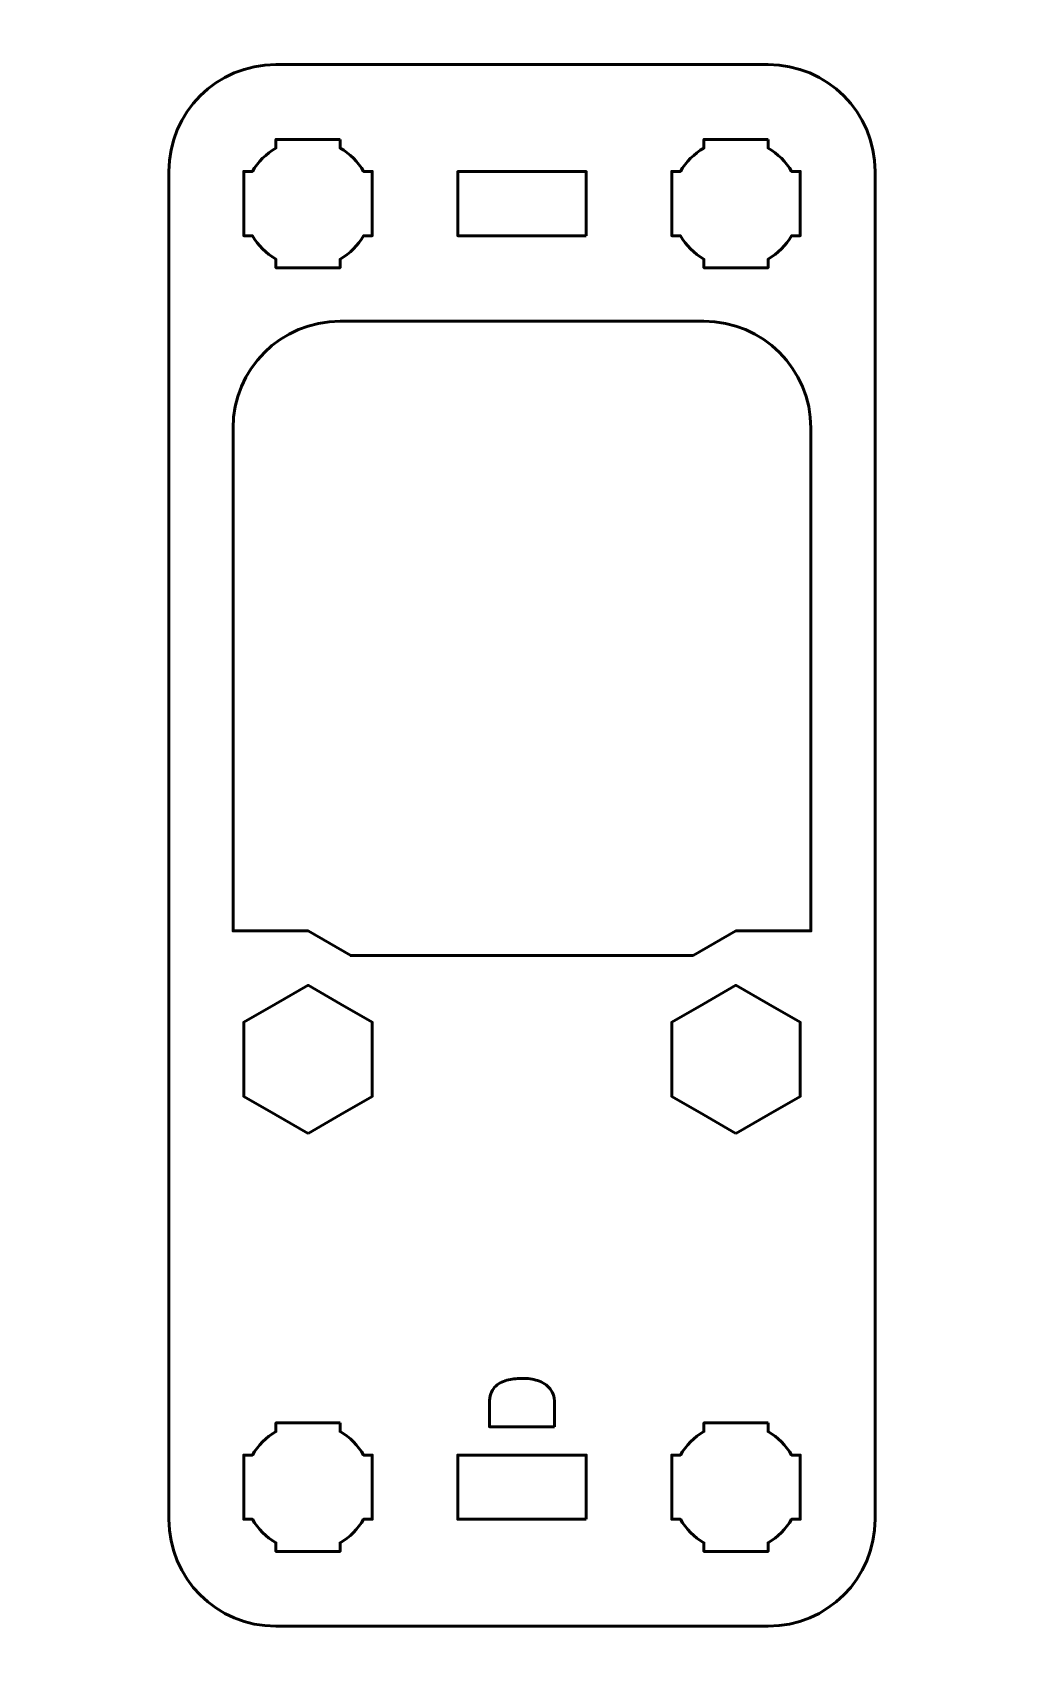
# Model space of a CAD drawing. Header units: centimetres. Extents: x -21 to 0, y -29.7 to 0.
# Drawn here: x -16.39 to -11.78, y -23.14 to -15.55 of the extents above; entities that cross this region are included whole.
import ezdxf

# ---------------------------------------------------------------- set-up
doc = ezdxf.new("R2010")
doc.units = ezdxf.units.CM
doc.header["$MEASUREMENT"] = 0
doc.layers.add('Layer 1', color=7, linetype='Continuous')

msp = doc.modelspace()

# ---------------------------------------------------------------- linework, layer by layer
at = {"layer": 'Layer 1', "color": 1, "lineweight": 53}
msp.add_open_spline([(-21.00003, -29.19995), (-21.00003, -29.19995), (-21.00003, -5.29992), (-21.00003, -5.29992), (-21.00003, -5.29992), (-21.00003, -5.21709), (-20.93286, -5.14992), (-20.85003, -5.14992), (-20.85003, -5.14992), (-20.7672, -5.14992), (-20.70003, -5.08275), (-20.70003, -4.99992), (-20.70003, -4.99992), (-20.70003, -4.91709), (-20.7672, -4.84992), (-20.85003, -4.84992), (-20.85003, -4.84992), (-20.93286, -4.84992), (-21.00003, -4.78275), (-21.00003, -4.69992), (-21.00003, -4.69992), (-21.00003, -4.61709), (-20.93286, -4.54992), (-20.85003, -4.54992), (-20.85003, -4.54992), (-20.7672, -4.54992), (-20.70003, -4.48275), (-20.70003, -4.39992), (-20.70003, -4.39992), (-20.70003, -4.31709), (-20.7672, -4.24992), (-20.85003, -4.24992), (-20.85003, -4.24992), (-20.93286, -4.24992), (-21.00003, -4.18275), (-21.00003, -4.09992), (-21.00003, -4.09992), (-21.00003, -4.01709), (-20.93286, -3.94992), (-20.85003, -3.94992), (-20.85003, -3.94992), (-20.7672, -3.94992), (-20.70003, -3.88275), (-20.70003, -3.79992), (-20.70003, -3.79992), (-20.70003, -3.71709), (-20.7672, -3.64992), (-20.85003, -3.64992), (-20.85003, -3.64992), (-20.93286, -3.64992), (-21.00003, -3.58275), (-21.00003, -3.49992), (-21.00003, -3.49992), (-21.00003, -3.41709), (-20.93286, -3.34992), (-20.85003, -3.34992), (-20.85003, -3.34992), (-20.7672, -3.34992), (-20.70003, -3.28275), (-20.70003, -3.19992), (-20.70003, -3.19992), (-20.70003, -3.11709), (-20.7672, -3.04992), (-20.85003, -3.04992), (-20.85003, -3.04992), (-20.93286, -3.04992), (-21.00003, -2.98275), (-21.00003, -2.89992), (-21.00003, -2.89992), (-21.00003, -2.81709), (-20.93286, -2.74992), (-20.85003, -2.74992), (-20.85003, -2.74992), (-20.7672, -2.74992), (-20.70003, -2.68275), (-20.70003, -2.59992), (-20.70003, -2.59992), (-20.70003, -2.51709), (-20.7672, -2.44992), (-20.85003, -2.44992), (-20.85003, -2.44992), (-20.93286, -2.44992), (-21.00003, -2.38275), (-21.00003, -2.29992), (-21.00003, -2.29992), (-21.00003, -2.21709), (-20.93286, -2.14992), (-20.85003, -2.14992), (-20.85003, -2.14992), (-20.7672, -2.14992), (-20.70003, -2.08275), (-20.70003, -1.99992), (-20.70003, -1.99992), (-20.70003, -1.91709), (-20.7672, -1.84992), (-20.85003, -1.84992), (-20.85003, -1.84992), (-20.93286, -1.84992), (-21.00003, -1.78275), (-21.00003, -1.69992), (-21.00003, -1.69992), (-21.00003, -1.61709), (-20.93286, -1.54992), (-20.85003, -1.54992), (-20.85003, -1.54992), (-20.7672, -1.54992), (-20.70003, -1.48275), (-20.70003, -1.39992), (-20.70003, -1.39992), (-20.70003, -1.31709), (-20.7672, -1.24992), (-20.85003, -1.24992), (-20.85003, -1.24992), (-20.93286, -1.24992), (-21.00003, -1.18275), (-21.00003, -1.09992), (-21.00003, -1.09992), (-21.00003, -1.09992), (-21.00003, -0.49992), (-21.00003, -0.49992), (-21.00003, -0.49992), (-21.00003, -0.22295), (-20.77694, 0.00004), (-20.49994, 0.00004), (-20.49994, 0.00004), (-20.49994, 0.00004), (-0.50008, 0.00004), (-0.50008, 0.00004), (-0.50008, 0.00004), (-0.22294, 0.00004), (0.00002, -0.22295), (0.00002, -0.49992), (0.00002, -0.49992), (0.00002, -0.49992), (0.00002, -29.19995), (0.00002, -29.19995), (0.00002, -29.19995), (0.00002, -29.47695), (-0.22294, -29.70004), (-0.50008, -29.70004), (-0.50008, -29.70004), (-0.50008, -29.70004), (-20.49994, -29.70004), (-20.49994, -29.70004), (-20.49994, -29.70004), (-20.77694, -29.70004), (-21.00003, -29.47695), (-21.00003, -29.19995)], degree=3, knots=[0, 0, 0, 0, 0.027027, 0.027027, 0.027027, 0.027027, 0.0540541, 0.0540541, 0.0540541, 0.0540541, 0.0810811, 0.0810811, 0.0810811, 0.0810811, 0.1081081, 0.1081081, 0.1081081, 0.1081081, 0.1351351, 0.1351351, 0.1351351, 0.1351351, 0.1621622, 0.1621622, 0.1621622, 0.1621622, 0.1891892, 0.1891892, 0.1891892, 0.1891892, 0.2162162, 0.2162162, 0.2162162, 0.2162162, 0.2432432, 0.2432432, 0.2432432, 0.2432432, 0.2702703, 0.2702703, 0.2702703, 0.2702703, 0.2972973, 0.2972973, 0.2972973, 0.2972973, 0.3243243, 0.3243243, 0.3243243, 0.3243243, 0.3513514, 0.3513514, 0.3513514, 0.3513514, 0.3783784, 0.3783784, 0.3783784, 0.3783784, 0.4054054, 0.4054054, 0.4054054, 0.4054054, 0.4324324, 0.4324324, 0.4324324, 0.4324324, 0.4594595, 0.4594595, 0.4594595, 0.4594595, 0.4864865, 0.4864865, 0.4864865, 0.4864865, 0.5135135, 0.5135135, 0.5135135, 0.5135135, 0.5405405, 0.5405405, 0.5405405, 0.5405405, 0.5675676, 0.5675676, 0.5675676, 0.5675676, 0.5945946, 0.5945946, 0.5945946, 0.5945946, 0.6216216, 0.6216216, 0.6216216, 0.6216216, 0.6486486, 0.6486486, 0.6486486, 0.6486486, 0.6756757, 0.6756757, 0.6756757, 0.6756757, 0.7027027, 0.7027027, 0.7027027, 0.7027027, 0.7297297, 0.7297297, 0.7297297, 0.7297297, 0.7567568, 0.7567568, 0.7567568, 0.7567568, 0.7837838, 0.7837838, 0.7837838, 0.7837838, 0.8108108, 0.8108108, 0.8108108, 0.8108108, 0.8378378, 0.8378378, 0.8378378, 0.8378378, 0.8648649, 0.8648649, 0.8648649, 0.8648649, 0.8918919, 0.8918919, 0.8918919, 0.8918919, 0.9189189, 0.9189189, 0.9189189, 0.9189189, 0.9459459, 0.9459459, 0.9459459, 0.9459459, 0.972973, 0.972973, 0.972973, 0.972973, 1, 1, 1, 1], dxfattribs=at)
at = {"layer": 'Layer 1', "color": 3, "lineweight": 53}
msp.add_open_spline([(-12.45002, -16.20008), (-12.45002, -16.20008), (-12.45002, -22.49993), (-12.45002, -22.49993), (-12.45002, -22.49993), (-12.45002, -22.77706), (-12.67312, -23.00002), (-12.95012, -23.00002), (-12.95012, -23.00002), (-12.95012, -23.00002), (-15.25004, -23.00002), (-15.25004, -23.00002), (-15.25004, -23.00002), (-15.52705, -23.00002), (-15.75, -22.77706), (-15.75, -22.49993), (-15.75, -22.49993), (-15.75, -22.49993), (-15.75, -16.20008), (-15.75, -16.20008), (-15.75, -16.20008), (-15.75, -15.92309), (-15.52705, -15.7), (-15.25004, -15.7), (-15.25004, -15.7), (-15.25004, -15.7), (-12.95012, -15.7), (-12.95012, -15.7), (-12.95012, -15.7), (-12.67312, -15.7), (-12.45002, -15.92309), (-12.45002, -16.20008)], degree=3, knots=[0, 0, 0, 0, 0.125, 0.125, 0.125, 0.125, 0.25, 0.25, 0.25, 0.25, 0.375, 0.375, 0.375, 0.375, 0.5, 0.5, 0.5, 0.5, 0.625, 0.625, 0.625, 0.625, 0.75, 0.75, 0.75, 0.75, 0.875, 0.875, 0.875, 0.875, 1, 1, 1, 1], dxfattribs=at)
at = {"layer": 'Layer 1', "lineweight": 53}
for points, knots in [([(-14.94993, -16.05), (-14.94993, -16.05), (-14.94993, -16.09011), (-14.94993, -16.09011), (-14.94993, -16.09011), (-14.90445, -16.11643), (-14.86642, -16.15446), (-14.84011, -16.19993), (-14.84011, -16.19993), (-14.84011, -16.19993), (-14.8, -16.19993), (-14.8, -16.19993), (-14.8, -16.19993), (-14.8, -16.19993), (-14.8, -16.35), (-14.8, -16.35), (-14.8, -16.35), (-14.8, -16.35), (-14.8, -16.49993), (-14.8, -16.49993), (-14.8, -16.49993), (-14.8, -16.49993), (-14.84011, -16.49993), (-14.84011, -16.49993), (-14.84011, -16.49993), (-14.86642, -16.54555), (-14.90445, -16.58347), (-14.94993, -16.60979), (-14.94993, -16.60979), (-14.94993, -16.60979), (-14.94993, -16.65001), (-14.94993, -16.65001), (-14.94993, -16.65001), (-14.94993, -16.65001), (-15.1, -16.65001), (-15.1, -16.65001), (-15.1, -16.65001), (-15.1, -16.65001), (-15.24993, -16.65001), (-15.24993, -16.65001), (-15.24993, -16.65001), (-15.24993, -16.65001), (-15.24993, -16.60979), (-15.24993, -16.60979), (-15.24993, -16.60979), (-15.2954, -16.58347), (-15.33343, -16.54555), (-15.35975, -16.49993), (-15.35975, -16.49993), (-15.35975, -16.49993), (-15.4, -16.49993), (-15.4, -16.49993), (-15.4, -16.49993), (-15.4, -16.49993), (-15.4, -16.35), (-15.4, -16.35), (-15.4, -16.35), (-15.4, -16.35), (-15.4, -16.19993), (-15.4, -16.19993), (-15.4, -16.19993), (-15.4, -16.19993), (-15.35975, -16.19993), (-15.35975, -16.19993), (-15.35975, -16.19993), (-15.33343, -16.15446), (-15.2954, -16.11643), (-15.24993, -16.09011), (-15.24993, -16.09011), (-15.24993, -16.09011), (-15.24993, -16.05), (-15.24993, -16.05), (-15.24993, -16.05), (-15.24993, -16.05), (-15.1, -16.05), (-15.1, -16.05), (-15.1, -16.05), (-15.1, -16.05), (-14.94993, -16.05), (-14.94993, -16.05)], [0, 0, 0, 0, 0.05, 0.05, 0.05, 0.05, 0.1, 0.1, 0.1, 0.1, 0.15, 0.15, 0.15, 0.15, 0.2, 0.2, 0.2, 0.2, 0.25, 0.25, 0.25, 0.25, 0.3, 0.3, 0.3, 0.3, 0.35, 0.35, 0.35, 0.35, 0.4, 0.4, 0.4, 0.4, 0.45, 0.45, 0.45, 0.45, 0.5, 0.5, 0.5, 0.5, 0.55, 0.55, 0.55, 0.55, 0.6, 0.6, 0.6, 0.6, 0.65, 0.65, 0.65, 0.65, 0.7, 0.7, 0.7, 0.7, 0.75, 0.75, 0.75, 0.75, 0.8, 0.8, 0.8, 0.8, 0.85, 0.85, 0.85, 0.85, 0.9, 0.9, 0.9, 0.9, 0.95, 0.95, 0.95, 0.95, 1, 1, 1, 1]), ([(-12.94993, -16.05), (-12.94993, -16.05), (-12.94993, -16.09011), (-12.94993, -16.09011), (-12.94993, -16.09011), (-12.90445, -16.11643), (-12.86642, -16.15446), (-12.84011, -16.19993), (-12.84011, -16.19993), (-12.84011, -16.19993), (-12.8, -16.19993), (-12.8, -16.19993), (-12.8, -16.19993), (-12.8, -16.19993), (-12.8, -16.35), (-12.8, -16.35), (-12.8, -16.35), (-12.8, -16.35), (-12.8, -16.49993), (-12.8, -16.49993), (-12.8, -16.49993), (-12.8, -16.49993), (-12.84011, -16.49993), (-12.84011, -16.49993), (-12.84011, -16.49993), (-12.86642, -16.54555), (-12.90445, -16.58347), (-12.94993, -16.60979), (-12.94993, -16.60979), (-12.94993, -16.60979), (-12.94993, -16.65001), (-12.94993, -16.65001), (-12.94993, -16.65001), (-12.94993, -16.65001), (-13.1, -16.65001), (-13.1, -16.65001), (-13.1, -16.65001), (-13.1, -16.65001), (-13.24993, -16.65001), (-13.24993, -16.65001), (-13.24993, -16.65001), (-13.24993, -16.65001), (-13.24993, -16.60979), (-13.24993, -16.60979), (-13.24993, -16.60979), (-13.2954, -16.58347), (-13.33343, -16.54555), (-13.35975, -16.49993), (-13.35975, -16.49993), (-13.35975, -16.49993), (-13.4, -16.49993), (-13.4, -16.49993), (-13.4, -16.49993), (-13.4, -16.49993), (-13.4, -16.35), (-13.4, -16.35), (-13.4, -16.35), (-13.4, -16.35), (-13.4, -16.19993), (-13.4, -16.19993), (-13.4, -16.19993), (-13.4, -16.19993), (-13.35975, -16.19993), (-13.35975, -16.19993), (-13.35975, -16.19993), (-13.33343, -16.15446), (-13.2954, -16.11643), (-13.24993, -16.09011), (-13.24993, -16.09011), (-13.24993, -16.09011), (-13.24993, -16.05), (-13.24993, -16.05), (-13.24993, -16.05), (-13.24993, -16.05), (-13.1, -16.05), (-13.1, -16.05), (-13.1, -16.05), (-13.1, -16.05), (-12.94993, -16.05), (-12.94993, -16.05)], [0, 0, 0, 0, 0.05, 0.05, 0.05, 0.05, 0.1, 0.1, 0.1, 0.1, 0.15, 0.15, 0.15, 0.15, 0.2, 0.2, 0.2, 0.2, 0.25, 0.25, 0.25, 0.25, 0.3, 0.3, 0.3, 0.3, 0.35, 0.35, 0.35, 0.35, 0.4, 0.4, 0.4, 0.4, 0.45, 0.45, 0.45, 0.45, 0.5, 0.5, 0.5, 0.5, 0.55, 0.55, 0.55, 0.55, 0.6, 0.6, 0.6, 0.6, 0.65, 0.65, 0.65, 0.65, 0.7, 0.7, 0.7, 0.7, 0.75, 0.75, 0.75, 0.75, 0.8, 0.8, 0.8, 0.8, 0.85, 0.85, 0.85, 0.85, 0.9, 0.9, 0.9, 0.9, 0.95, 0.95, 0.95, 0.95, 1, 1, 1, 1]), ([(-13.79999, -16.50007), (-13.79999, -16.50007), (-13.79999, -16.20007), (-13.79999, -16.20007), (-13.79999, -16.20007), (-13.79999, -16.20007), (-14.39999, -16.20007), (-14.39999, -16.20007), (-14.39999, -16.20007), (-14.39999, -16.20007), (-14.39999, -16.50007), (-14.39999, -16.50007), (-14.39999, -16.50007), (-14.39999, -16.50007), (-13.79999, -16.50007), (-13.79999, -16.50007)], [0, 0, 0, 0, 0.25, 0.25, 0.25, 0.25, 0.5, 0.5, 0.5, 0.5, 0.75, 0.75, 0.75, 0.75, 1, 1, 1, 1]), ([(-13.30002, -19.86545), (-13.30002, -19.86545), (-14.9, -19.86545), (-14.9, -19.86545), (-14.9, -19.86545), (-14.9, -19.86545), (-15.1, -19.74999), (-15.1, -19.74999), (-15.1, -19.74999), (-15.1, -19.74999), (-15.45, -19.74999), (-15.45, -19.74999), (-15.45, -19.74999), (-15.45, -19.74999), (-15.45, -17.40008), (-15.45, -17.40008), (-15.45, -17.40008), (-15.45, -17.12308), (-15.22705, -16.89999), (-14.95004, -16.89999), (-14.95004, -16.89999), (-14.95004, -16.89999), (-13.25012, -16.89999), (-13.25012, -16.89999), (-13.25012, -16.89999), (-12.97312, -16.89999), (-12.75002, -17.12308), (-12.75002, -17.40008), (-12.75002, -17.40008), (-12.75002, -17.40008), (-12.75002, -19.74999), (-12.75002, -19.74999), (-12.75002, -19.74999), (-12.75002, -19.74999), (-13.10002, -19.74999), (-13.10002, -19.74999), (-13.10002, -19.74999), (-13.10002, -19.74999), (-13.30002, -19.86545), (-13.30002, -19.86545)], [0, 0, 0, 0, 0.1, 0.1, 0.1, 0.1, 0.2, 0.2, 0.2, 0.2, 0.3, 0.3, 0.3, 0.3, 0.4, 0.4, 0.4, 0.4, 0.5, 0.5, 0.5, 0.5, 0.6, 0.6, 0.6, 0.6, 0.7, 0.7, 0.7, 0.7, 0.8, 0.8, 0.8, 0.8, 0.9, 0.9, 0.9, 0.9, 1, 1, 1, 1]), ([(-15.1, -20.69638), (-15.1, -20.69638), (-15.25, -20.60979), (-15.25, -20.60979), (-15.25, -20.60979), (-15.25, -20.60979), (-15.4, -20.52317), (-15.4, -20.52317), (-15.4, -20.52317), (-15.4, -20.52317), (-15.4, -20.34999), (-15.4, -20.34999), (-15.4, -20.34999), (-15.4, -20.34999), (-15.4, -20.17681), (-15.4, -20.17681), (-15.4, -20.17681), (-15.4, -20.17681), (-15.25, -20.09019), (-15.25, -20.09019), (-15.25, -20.09019), (-15.25, -20.09019), (-15.1, -20.0036), (-15.1, -20.0036), (-15.1, -20.0036), (-15.1, -20.0036), (-14.95, -20.09019), (-14.95, -20.09019), (-14.95, -20.09019), (-14.95, -20.09019), (-14.8, -20.17681), (-14.8, -20.17681), (-14.8, -20.17681), (-14.8, -20.17681), (-14.8, -20.34999), (-14.8, -20.34999), (-14.8, -20.34999), (-14.8, -20.34999), (-14.8, -20.52317), (-14.8, -20.52317), (-14.8, -20.52317), (-14.8, -20.52317), (-14.95, -20.60979), (-14.95, -20.60979), (-14.95, -20.60979), (-14.95, -20.60979), (-15.1, -20.69638), (-15.1, -20.69638)], [0, 0, 0, 0, 0.0833333, 0.0833333, 0.0833333, 0.0833333, 0.1666667, 0.1666667, 0.1666667, 0.1666667, 0.25, 0.25, 0.25, 0.25, 0.3333333, 0.3333333, 0.3333333, 0.3333333, 0.4166667, 0.4166667, 0.4166667, 0.4166667, 0.5, 0.5, 0.5, 0.5, 0.5833333, 0.5833333, 0.5833333, 0.5833333, 0.6666667, 0.6666667, 0.6666667, 0.6666667, 0.75, 0.75, 0.75, 0.75, 0.8333333, 0.8333333, 0.8333333, 0.8333333, 0.9166667, 0.9166667, 0.9166667, 0.9166667, 1, 1, 1, 1]), ([(-13.1, -20.69638), (-13.1, -20.69638), (-13.25, -20.60979), (-13.25, -20.60979), (-13.25, -20.60979), (-13.25, -20.60979), (-13.4, -20.52317), (-13.4, -20.52317), (-13.4, -20.52317), (-13.4, -20.52317), (-13.4, -20.34999), (-13.4, -20.34999), (-13.4, -20.34999), (-13.4, -20.34999), (-13.4, -20.17681), (-13.4, -20.17681), (-13.4, -20.17681), (-13.4, -20.17681), (-13.25, -20.09019), (-13.25, -20.09019), (-13.25, -20.09019), (-13.25, -20.09019), (-13.1, -20.0036), (-13.1, -20.0036), (-13.1, -20.0036), (-13.1, -20.0036), (-12.95, -20.09019), (-12.95, -20.09019), (-12.95, -20.09019), (-12.95, -20.09019), (-12.8, -20.17681), (-12.8, -20.17681), (-12.8, -20.17681), (-12.8, -20.17681), (-12.8, -20.34999), (-12.8, -20.34999), (-12.8, -20.34999), (-12.8, -20.34999), (-12.8, -20.52317), (-12.8, -20.52317), (-12.8, -20.52317), (-12.8, -20.52317), (-12.95, -20.60979), (-12.95, -20.60979), (-12.95, -20.60979), (-12.95, -20.60979), (-13.1, -20.69638), (-13.1, -20.69638)], [0, 0, 0, 0, 0.0833333, 0.0833333, 0.0833333, 0.0833333, 0.1666667, 0.1666667, 0.1666667, 0.1666667, 0.25, 0.25, 0.25, 0.25, 0.3333333, 0.3333333, 0.3333333, 0.3333333, 0.4166667, 0.4166667, 0.4166667, 0.4166667, 0.5, 0.5, 0.5, 0.5, 0.5833333, 0.5833333, 0.5833333, 0.5833333, 0.6666667, 0.6666667, 0.6666667, 0.6666667, 0.75, 0.75, 0.75, 0.75, 0.8333333, 0.8333333, 0.8333333, 0.8333333, 0.9166667, 0.9166667, 0.9166667, 0.9166667, 1, 1, 1, 1]), ([(-14.94993, -22.04999), (-14.94993, -22.04999), (-14.94993, -22.0901), (-14.94993, -22.0901), (-14.94993, -22.0901), (-14.90445, -22.11642), (-14.86642, -22.15445), (-14.84011, -22.19992), (-14.84011, -22.19992), (-14.84011, -22.19992), (-14.8, -22.19992), (-14.8, -22.19992), (-14.8, -22.19992), (-14.8, -22.19992), (-14.8, -22.34999), (-14.8, -22.34999), (-14.8, -22.34999), (-14.8, -22.34999), (-14.8, -22.49992), (-14.8, -22.49992), (-14.8, -22.49992), (-14.8, -22.49992), (-14.84011, -22.49992), (-14.84011, -22.49992), (-14.84011, -22.49992), (-14.86642, -22.54554), (-14.90445, -22.58346), (-14.94993, -22.60978), (-14.94993, -22.60978), (-14.94993, -22.60978), (-14.94993, -22.65), (-14.94993, -22.65), (-14.94993, -22.65), (-14.94993, -22.65), (-15.1, -22.65), (-15.1, -22.65), (-15.1, -22.65), (-15.1, -22.65), (-15.24993, -22.65), (-15.24993, -22.65), (-15.24993, -22.65), (-15.24993, -22.65), (-15.24993, -22.60978), (-15.24993, -22.60978), (-15.24993, -22.60978), (-15.2954, -22.58346), (-15.33343, -22.54554), (-15.35975, -22.49992), (-15.35975, -22.49992), (-15.35975, -22.49992), (-15.4, -22.49992), (-15.4, -22.49992), (-15.4, -22.49992), (-15.4, -22.49992), (-15.4, -22.34999), (-15.4, -22.34999), (-15.4, -22.34999), (-15.4, -22.34999), (-15.4, -22.19992), (-15.4, -22.19992), (-15.4, -22.19992), (-15.4, -22.19992), (-15.35975, -22.19992), (-15.35975, -22.19992), (-15.35975, -22.19992), (-15.33343, -22.15445), (-15.2954, -22.11642), (-15.24993, -22.0901), (-15.24993, -22.0901), (-15.24993, -22.0901), (-15.24993, -22.04999), (-15.24993, -22.04999), (-15.24993, -22.04999), (-15.24993, -22.04999), (-15.1, -22.04999), (-15.1, -22.04999), (-15.1, -22.04999), (-15.1, -22.04999), (-14.94993, -22.04999), (-14.94993, -22.04999)], [0, 0, 0, 0, 0.05, 0.05, 0.05, 0.05, 0.1, 0.1, 0.1, 0.1, 0.15, 0.15, 0.15, 0.15, 0.2, 0.2, 0.2, 0.2, 0.25, 0.25, 0.25, 0.25, 0.3, 0.3, 0.3, 0.3, 0.35, 0.35, 0.35, 0.35, 0.4, 0.4, 0.4, 0.4, 0.45, 0.45, 0.45, 0.45, 0.5, 0.5, 0.5, 0.5, 0.55, 0.55, 0.55, 0.55, 0.6, 0.6, 0.6, 0.6, 0.65, 0.65, 0.65, 0.65, 0.7, 0.7, 0.7, 0.7, 0.75, 0.75, 0.75, 0.75, 0.8, 0.8, 0.8, 0.8, 0.85, 0.85, 0.85, 0.85, 0.9, 0.9, 0.9, 0.9, 0.95, 0.95, 0.95, 0.95, 1, 1, 1, 1]), ([(-12.94993, -22.04999), (-12.94993, -22.04999), (-12.94993, -22.0901), (-12.94993, -22.0901), (-12.94993, -22.0901), (-12.90445, -22.11642), (-12.86642, -22.15445), (-12.84011, -22.19992), (-12.84011, -22.19992), (-12.84011, -22.19992), (-12.8, -22.19992), (-12.8, -22.19992), (-12.8, -22.19992), (-12.8, -22.19992), (-12.8, -22.34999), (-12.8, -22.34999), (-12.8, -22.34999), (-12.8, -22.34999), (-12.8, -22.49992), (-12.8, -22.49992), (-12.8, -22.49992), (-12.8, -22.49992), (-12.84011, -22.49992), (-12.84011, -22.49992), (-12.84011, -22.49992), (-12.86642, -22.54554), (-12.90445, -22.58346), (-12.94993, -22.60978), (-12.94993, -22.60978), (-12.94993, -22.60978), (-12.94993, -22.65), (-12.94993, -22.65), (-12.94993, -22.65), (-12.94993, -22.65), (-13.1, -22.65), (-13.1, -22.65), (-13.1, -22.65), (-13.1, -22.65), (-13.24993, -22.65), (-13.24993, -22.65), (-13.24993, -22.65), (-13.24993, -22.65), (-13.24993, -22.60978), (-13.24993, -22.60978), (-13.24993, -22.60978), (-13.2954, -22.58346), (-13.33343, -22.54554), (-13.35975, -22.49992), (-13.35975, -22.49992), (-13.35975, -22.49992), (-13.4, -22.49992), (-13.4, -22.49992), (-13.4, -22.49992), (-13.4, -22.49992), (-13.4, -22.34999), (-13.4, -22.34999), (-13.4, -22.34999), (-13.4, -22.34999), (-13.4, -22.19992), (-13.4, -22.19992), (-13.4, -22.19992), (-13.4, -22.19992), (-13.35975, -22.19992), (-13.35975, -22.19992), (-13.35975, -22.19992), (-13.33343, -22.15445), (-13.2954, -22.11642), (-13.24993, -22.0901), (-13.24993, -22.0901), (-13.24993, -22.0901), (-13.24993, -22.04999), (-13.24993, -22.04999), (-13.24993, -22.04999), (-13.24993, -22.04999), (-13.1, -22.04999), (-13.1, -22.04999), (-13.1, -22.04999), (-13.1, -22.04999), (-12.94993, -22.04999), (-12.94993, -22.04999)], [0, 0, 0, 0, 0.05, 0.05, 0.05, 0.05, 0.1, 0.1, 0.1, 0.1, 0.15, 0.15, 0.15, 0.15, 0.2, 0.2, 0.2, 0.2, 0.25, 0.25, 0.25, 0.25, 0.3, 0.3, 0.3, 0.3, 0.35, 0.35, 0.35, 0.35, 0.4, 0.4, 0.4, 0.4, 0.45, 0.45, 0.45, 0.45, 0.5, 0.5, 0.5, 0.5, 0.55, 0.55, 0.55, 0.55, 0.6, 0.6, 0.6, 0.6, 0.65, 0.65, 0.65, 0.65, 0.7, 0.7, 0.7, 0.7, 0.75, 0.75, 0.75, 0.75, 0.8, 0.8, 0.8, 0.8, 0.85, 0.85, 0.85, 0.85, 0.9, 0.9, 0.9, 0.9, 0.95, 0.95, 0.95, 0.95, 1, 1, 1, 1]), ([(-13.79999, -22.50007), (-13.79999, -22.50007), (-13.79999, -22.20007), (-13.79999, -22.20007), (-13.79999, -22.20007), (-13.79999, -22.20007), (-14.39999, -22.20007), (-14.39999, -22.20007), (-14.39999, -22.20007), (-14.39999, -22.20007), (-14.39999, -22.50007), (-14.39999, -22.50007), (-14.39999, -22.50007), (-14.39999, -22.50007), (-13.79999, -22.50007), (-13.79999, -22.50007)], [0, 0, 0, 0, 0.25, 0.25, 0.25, 0.25, 0.5, 0.5, 0.5, 0.5, 0.75, 0.75, 0.75, 0.75, 1, 1, 1, 1])]:
    msp.add_open_spline(points, degree=3, knots=knots, dxfattribs=at)
at = {"layer": 'Layer 1', "color": 5, "lineweight": 53}
msp.add_open_spline([(-13.94738, -22.06742), (-13.94738, -22.06742), (-14.2526, -22.06742), (-14.2526, -22.06742), (-14.2526, -22.06742), (-14.2526, -22.06742), (-14.2526, -21.95735), (-14.2526, -21.95735), (-14.2526, -21.95735), (-14.25253, -21.94063), (-14.25034, -21.92617), (-14.24604, -21.91396), (-14.24604, -21.91396), (-14.24174, -21.90183), (-14.23581, -21.89153), (-14.22833, -21.8832), (-14.22833, -21.8832), (-14.22078, -21.87481), (-14.2121, -21.86803), (-14.2023, -21.86274), (-14.2023, -21.86274), (-14.19256, -21.85745), (-14.18212, -21.85336), (-14.17104, -21.85046), (-14.17104, -21.85046), (-14.16003, -21.84757), (-14.14881, -21.84553), (-14.13746, -21.84426), (-14.13746, -21.84426), (-14.1261, -21.84299), (-14.11509, -21.84214), (-14.10444, -21.84179), (-14.10444, -21.84179), (-14.09378, -21.84129), (-14.08256, -21.84164), (-14.07078, -21.84277), (-14.07078, -21.84277), (-14.059, -21.8439), (-14.04722, -21.84602), (-14.0355, -21.84919), (-14.0355, -21.84919), (-14.02379, -21.8523), (-14.01264, -21.85674), (-14.00206, -21.86239), (-14.00206, -21.86239), (-13.99155, -21.8681), (-13.98216, -21.8753), (-13.97398, -21.88391), (-13.97398, -21.88391), (-13.96579, -21.89259), (-13.9593, -21.90296), (-13.95458, -21.91509), (-13.95458, -21.91509), (-13.94985, -21.92723), (-13.94745, -21.94134), (-13.94738, -21.95735), (-13.94738, -21.95735), (-13.94738, -21.95735), (-13.94738, -22.06742), (-13.94738, -22.06742)], degree=3, knots=[0, 0, 0, 0, 0.0666667, 0.0666667, 0.0666667, 0.0666667, 0.1333333, 0.1333333, 0.1333333, 0.1333333, 0.2, 0.2, 0.2, 0.2, 0.2666667, 0.2666667, 0.2666667, 0.2666667, 0.3333333, 0.3333333, 0.3333333, 0.3333333, 0.4, 0.4, 0.4, 0.4, 0.4666667, 0.4666667, 0.4666667, 0.4666667, 0.5333333, 0.5333333, 0.5333333, 0.5333333, 0.6, 0.6, 0.6, 0.6, 0.6666667, 0.6666667, 0.6666667, 0.6666667, 0.7333333, 0.7333333, 0.7333333, 0.7333333, 0.8, 0.8, 0.8, 0.8, 0.8666667, 0.8666667, 0.8666667, 0.8666667, 0.9333333, 0.9333333, 0.9333333, 0.9333333, 1, 1, 1, 1], dxfattribs=at)
msp.add_open_spline([(-13.94738, -22.06742), (-13.94738, -22.06742), (-14.2526, -22.06742), (-14.2526, -22.06742), (-14.2526, -22.06742), (-14.2526, -22.06742), (-14.2526, -21.95735), (-14.2526, -21.95735), (-14.2526, -21.95735), (-14.25253, -21.94063), (-14.25034, -21.92617), (-14.24604, -21.91396), (-14.24604, -21.91396), (-14.24174, -21.90183), (-14.23581, -21.89153), (-14.22833, -21.8832), (-14.22833, -21.8832), (-14.22078, -21.87481), (-14.2121, -21.86803), (-14.2023, -21.86274), (-14.2023, -21.86274), (-14.19256, -21.85745), (-14.18212, -21.85336), (-14.17104, -21.85046), (-14.17104, -21.85046), (-14.16003, -21.84757), (-14.14881, -21.84553), (-14.13746, -21.84426), (-14.13746, -21.84426), (-14.1261, -21.84299), (-14.11509, -21.84214), (-14.10444, -21.84179), (-14.10444, -21.84179), (-14.09378, -21.84129), (-14.08256, -21.84164), (-14.07078, -21.84277), (-14.07078, -21.84277), (-14.059, -21.8439), (-14.04722, -21.84602), (-14.0355, -21.84919), (-14.0355, -21.84919), (-14.02379, -21.8523), (-14.01264, -21.85674), (-14.00206, -21.86239), (-14.00206, -21.86239), (-13.99155, -21.8681), (-13.98216, -21.8753), (-13.97398, -21.88391), (-13.97398, -21.88391), (-13.96579, -21.89259), (-13.9593, -21.90296), (-13.95458, -21.91509), (-13.95458, -21.91509), (-13.94985, -21.92723), (-13.94745, -21.94134), (-13.94738, -21.95735), (-13.94738, -21.95735), (-13.94738, -21.95735), (-13.94738, -22.06742), (-13.94738, -22.06742)], degree=3, knots=[0, 0, 0, 0, 0.0666667, 0.0666667, 0.0666667, 0.0666667, 0.1333333, 0.1333333, 0.1333333, 0.1333333, 0.2, 0.2, 0.2, 0.2, 0.2666667, 0.2666667, 0.2666667, 0.2666667, 0.3333333, 0.3333333, 0.3333333, 0.3333333, 0.4, 0.4, 0.4, 0.4, 0.4666667, 0.4666667, 0.4666667, 0.4666667, 0.5333333, 0.5333333, 0.5333333, 0.5333333, 0.6, 0.6, 0.6, 0.6, 0.6666667, 0.6666667, 0.6666667, 0.6666667, 0.7333333, 0.7333333, 0.7333333, 0.7333333, 0.8, 0.8, 0.8, 0.8, 0.8666667, 0.8666667, 0.8666667, 0.8666667, 0.9333333, 0.9333333, 0.9333333, 0.9333333, 1, 1, 1, 1], dxfattribs=at)

doc.saveas('drawing.dxf')
